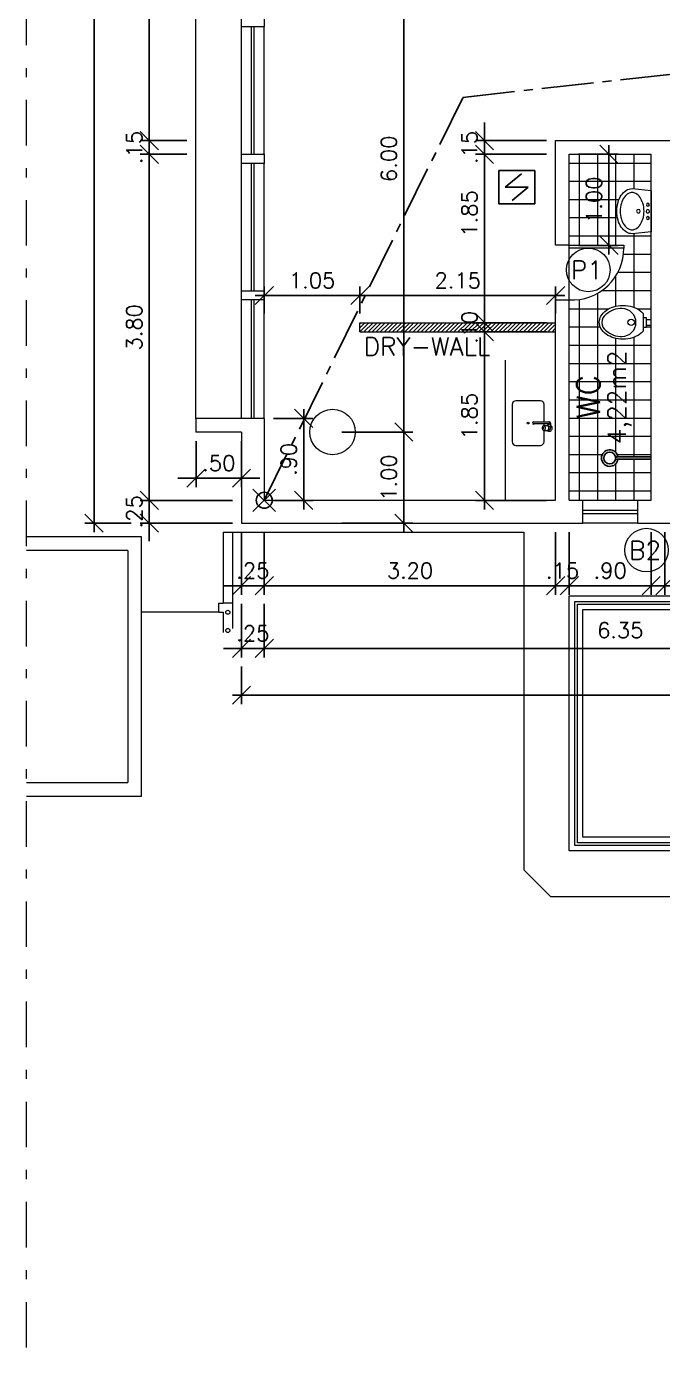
# Model space of a CAD drawing. Header units: millimetres. Extents: x 521 to 1055, y 261 to 520.
# Drawn here: x 563.33 to 570.31, y 365.19 to 379.7 of the extents above; entities that cross this region are included whole.
import ezdxf
from ezdxf.enums import TextEntityAlignment as Align

# ---------------------------------------------------------------- set-up
doc = ezdxf.new("R2010")
doc.units = ezdxf.units.MM
for name, pattern in [('CENTER2', [28.575, 19.05, -3.175, 3.175, -3.175]), ('CONTINU', [0]), ('DASHDOTX2', [2, 1, -0.5, 0, -0.5])]:
    doc.linetypes.add(name, pattern=pattern)
doc.layers.add('0.1', color=8, linetype='Continuous', lineweight=13)
doc.layers.add('ppci', color=8, linetype='Continuous')
doc.styles.add('ROMANS', font='romans')
doc.styles.get("Standard").update_dxf_attribs({"font": 'romans.shx'})
doc.dimstyles.new('Fares Eng - 50', dxfattribs={"dimscale": 2, "dimtxt": 0.085, "dimasz": 0.1, "dimexe": 0.05, "dimexo": 0.05, "dimgap": 0.04, "dimtad": 1, "dimzin": 4, "dimdsep": 46, "dimtxsty": 'ROMANS', "dimblk1": 'OBLIQUE', "dimblk2": 'OBLIQUE', "dimsah": 1, "dimcen": 0.05, "dimdle": 0.05, "dimclrd": 8, "dimclre": 8, "dimclrt": 8, "dimaunit": 1, "dimadec": 0, "dimazin": 0, "dimtfac": 1, "dimtix": 1, "dimtmove": 2, "dimatfit": 0, "dimldrblk": 'OPEN90', "dimfxl": 1, "dimtolj": 1, "dimtzin": 0, "dimarcsym": 0})

# ---------------------------------------------------------------- blocks, each defined once
blk = doc.blocks.new('_OBLIQUE')
at = {"color": 0, "linetype": 'ByBlock'}
blk.add_line((-0.5, -0.5), (0.5, 0.5), dxfattribs=at)
blk = doc.blocks.new('*D891')
at = {"layer": '0.1', "color": 8, "linetype": 'CONTINU', "lineweight": -2, "transparency": 16777216}
for p, q in [((565.938, 374.146), (565.938, 373.459)), ((569.138, 374.146), (569.138, 373.459)), ((565.838, 373.559), (569.238, 373.559))]:
    blk.add_line(p, q, dxfattribs=at)
at = {"layer": 'DEFPOINTS', "color": 0, "linetype": 'CONTINU', "lineweight": -2, "transparency": 16777216}
for p in [(565.938, 374.246), (569.138, 374.246), (569.138, 373.559)]:
    blk.add_point(p, dxfattribs=at)
at = {"layer": '0.1', "color": 8, "linetype": 'CONTINU', "lineweight": -2, "transparency": 16777216, "xscale": 0.2, "yscale": 0.2, "zscale": 0.2, "rotation": 180}
blk.add_blockref('_OBLIQUE', (565.938, 373.559), dxfattribs=at)
at = {"layer": '0.1', "color": 8, "linetype": 'CONTINU', "lineweight": -2, "transparency": 16777216, "xscale": 0.2, "yscale": 0.2, "zscale": 0.2}
blk.add_blockref('_OBLIQUE', (569.138, 373.559), dxfattribs=at)
at = {"layer": '0.1', "color": 8, "linetype": 'CONTINU', "transparency": 16777216, "insert": (567.538, 373.724), "char_height": 0.17, "attachment_point": 5, "style": 'ROMANS'}
blk.add_mtext('\\A1;3.20', dxfattribs=at)
blk = doc.blocks.new('_Open90')
at = {"color": 0, "linetype": 'ByBlock', "lineweight": -2}
for p, q in [((0, 0), (-1, 0)), ((-0.5, 0.5), (0, 0)), ((0, 0), (-0.5, -0.5))]:
    blk.add_line(p, q, dxfattribs=at)
blk = doc.blocks.new('*D892')
at = {"layer": '0.1', "color": 8, "linetype": 'CONTINU', "lineweight": -2, "transparency": 16777216}
for p, q in [((569.138, 374.146), (569.138, 373.459)), ((569.288, 374.146), (569.288, 373.459)), ((569.138, 373.559), (568.938, 373.559)), ((569.288, 373.559), (569.138, 373.559)), ((569.288, 373.559), (569.488, 373.559))]:
    blk.add_line(p, q, dxfattribs=at)
at = {"layer": 'DEFPOINTS', "color": 0, "linetype": 'CONTINU', "lineweight": -2, "transparency": 16777216}
for p in [(569.138, 374.246), (569.288, 374.246), (569.138, 373.559)]:
    blk.add_point(p, dxfattribs=at)
at = {"layer": '0.1', "color": 8, "linetype": 'CONTINU', "lineweight": -2, "transparency": 16777216, "xscale": 0.2, "yscale": 0.2, "zscale": 0.2}
blk.add_blockref('_OBLIQUE', (569.138, 373.559), dxfattribs=at)
at = {"layer": '0.1', "color": 8, "linetype": 'CONTINU', "lineweight": -2, "transparency": 16777216, "xscale": 0.2, "yscale": 0.2, "zscale": 0.2, "rotation": 180}
blk.add_blockref('_OBLIQUE', (569.288, 373.559), dxfattribs=at)
at = {"layer": '0.1', "color": 8, "linetype": 'CONTINU', "transparency": 16777216, "insert": (569.213, 373.724), "char_height": 0.17, "attachment_point": 5, "style": 'ROMANS'}
blk.add_mtext('\\A1;.15', dxfattribs=at)
blk = doc.blocks.new('*D893')
at = {"layer": '0.1', "color": 8, "linetype": 'CONTINU', "lineweight": -2, "transparency": 16777216}
for p, q in [((565.688, 374.146), (565.688, 373.459)), ((565.938, 374.146), (565.938, 373.459)), ((565.688, 373.559), (565.488, 373.559)), ((565.938, 373.559), (565.688, 373.559)), ((565.938, 373.559), (566.138, 373.559))]:
    blk.add_line(p, q, dxfattribs=at)
at = {"layer": 'DEFPOINTS', "color": 0, "linetype": 'CONTINU', "lineweight": -2, "transparency": 16777216}
for p in [(565.688, 374.246), (565.938, 374.246), (565.688, 373.559)]:
    blk.add_point(p, dxfattribs=at)
at = {"layer": '0.1', "color": 8, "linetype": 'CONTINU', "lineweight": -2, "transparency": 16777216, "xscale": 0.2, "yscale": 0.2, "zscale": 0.2}
blk.add_blockref('_OBLIQUE', (565.688, 373.559), dxfattribs=at)
at = {"layer": '0.1', "color": 8, "linetype": 'CONTINU', "lineweight": -2, "transparency": 16777216, "xscale": 0.2, "yscale": 0.2, "zscale": 0.2, "rotation": 180}
blk.add_blockref('_OBLIQUE', (565.938, 373.559), dxfattribs=at)
at = {"layer": '0.1', "color": 8, "linetype": 'CONTINU', "transparency": 16777216, "insert": (565.813, 373.724), "char_height": 0.17, "attachment_point": 5, "style": 'ROMANS'}
blk.add_mtext('\\A1;.25', dxfattribs=at)
blk = doc.blocks.new('*D894')
at = {"layer": '0.1', "color": 8, "linetype": 'CONTINU', "lineweight": -2, "transparency": 16777216}
for p, q in [((569.288, 374.146), (569.288, 373.459)), ((570.188, 374.146), (570.188, 373.459)), ((569.188, 373.559), (570.288, 373.559))]:
    blk.add_line(p, q, dxfattribs=at)
at = {"layer": 'DEFPOINTS', "color": 0, "linetype": 'CONTINU', "lineweight": -2, "transparency": 16777216}
for p in [(569.288, 374.246), (570.188, 374.246), (570.188, 373.559)]:
    blk.add_point(p, dxfattribs=at)
at = {"layer": '0.1', "color": 8, "linetype": 'CONTINU', "lineweight": -2, "transparency": 16777216, "xscale": 0.2, "yscale": 0.2, "zscale": 0.2, "rotation": 180}
blk.add_blockref('_OBLIQUE', (569.288, 373.559), dxfattribs=at)
at = {"layer": '0.1', "color": 8, "linetype": 'CONTINU', "lineweight": -2, "transparency": 16777216, "xscale": 0.2, "yscale": 0.2, "zscale": 0.2}
blk.add_blockref('_OBLIQUE', (570.188, 373.559), dxfattribs=at)
at = {"layer": '0.1', "color": 8, "linetype": 'CONTINU', "transparency": 16777216, "insert": (569.738, 373.724), "char_height": 0.17, "attachment_point": 5, "style": 'ROMANS'}
blk.add_mtext('\\A1;.90', dxfattribs=at)
blk = doc.blocks.new('*D895')
at = {"layer": '0.1', "color": 8, "linetype": 'CONTINU', "lineweight": -2, "transparency": 16777216}
for p, q in [((570.338, 374.146), (570.338, 373.459)), ((571.238, 374.146), (571.238, 373.459)), ((570.238, 373.559), (571.338, 373.559))]:
    blk.add_line(p, q, dxfattribs=at)
at = {"layer": 'DEFPOINTS', "color": 0, "linetype": 'CONTINU', "lineweight": -2, "transparency": 16777216}
for p in [(570.338, 374.246), (571.238, 374.246), (571.238, 373.559)]:
    blk.add_point(p, dxfattribs=at)
at = {"layer": '0.1', "color": 8, "linetype": 'CONTINU', "lineweight": -2, "transparency": 16777216, "xscale": 0.2, "yscale": 0.2, "zscale": 0.2, "rotation": 180}
blk.add_blockref('_OBLIQUE', (570.338, 373.559), dxfattribs=at)
at = {"layer": '0.1', "color": 8, "linetype": 'CONTINU', "lineweight": -2, "transparency": 16777216, "xscale": 0.2, "yscale": 0.2, "zscale": 0.2}
blk.add_blockref('_OBLIQUE', (571.238, 373.559), dxfattribs=at)
at = {"layer": '0.1', "color": 8, "linetype": 'CONTINU', "transparency": 16777216, "insert": (570.788, 373.724), "char_height": 0.17, "attachment_point": 5, "style": 'ROMANS'}
blk.add_mtext('\\A1;.90', dxfattribs=at)
blk = doc.blocks.new('*D904')
at = {"layer": '0.1', "color": 8, "linetype": 'CONTINU', "lineweight": -2, "transparency": 16777216}
for p, q in [((565.938, 373.359), (565.938, 372.77)), ((572.288, 373.359), (572.288, 372.77)), ((565.838, 372.87), (572.388, 372.87))]:
    blk.add_line(p, q, dxfattribs=at)
at = {"layer": 'DEFPOINTS', "color": 0, "linetype": 'CONTINU', "lineweight": -2, "transparency": 16777216}
for p in [(565.938, 373.459), (572.288, 373.459), (572.288, 372.87)]:
    blk.add_point(p, dxfattribs=at)
at = {"layer": '0.1', "color": 8, "linetype": 'CONTINU', "lineweight": -2, "transparency": 16777216, "xscale": 0.2, "yscale": 0.2, "zscale": 0.2, "rotation": 180}
blk.add_blockref('_OBLIQUE', (565.938, 372.87), dxfattribs=at)
at = {"layer": '0.1', "color": 8, "linetype": 'CONTINU', "lineweight": -2, "transparency": 16777216, "xscale": 0.2, "yscale": 0.2, "zscale": 0.2}
blk.add_blockref('_OBLIQUE', (572.288, 372.87), dxfattribs=at)
at = {"layer": '0.1', "color": 8, "linetype": 'CONTINU', "transparency": 16777216, "insert": (569.848, 373.07), "char_height": 0.17, "attachment_point": 5, "style": 'ROMANS'}
blk.add_mtext('\\A1;6.35', dxfattribs=at)
blk = doc.blocks.new('*D905')
at = {"layer": '0.1', "color": 8, "linetype": 'CONTINU', "lineweight": -2, "transparency": 16777216}
for p, q in [((565.688, 373.359), (565.688, 372.77)), ((565.938, 373.359), (565.938, 372.77)), ((565.688, 372.87), (565.488, 372.87)), ((565.688, 372.87), (565.938, 372.87)), ((565.938, 372.87), (566.138, 372.87))]:
    blk.add_line(p, q, dxfattribs=at)
at = {"layer": 'DEFPOINTS', "color": 0, "linetype": 'CONTINU', "lineweight": -2, "transparency": 16777216}
for p in [(565.688, 373.459), (565.938, 373.459), (565.938, 372.87)]:
    blk.add_point(p, dxfattribs=at)
at = {"layer": '0.1', "color": 8, "linetype": 'CONTINU', "lineweight": -2, "transparency": 16777216, "xscale": 0.2, "yscale": 0.2, "zscale": 0.2}
blk.add_blockref('_OBLIQUE', (565.688, 372.87), dxfattribs=at)
at = {"layer": '0.1', "color": 8, "linetype": 'CONTINU', "lineweight": -2, "transparency": 16777216, "xscale": 0.2, "yscale": 0.2, "zscale": 0.2, "rotation": 180}
blk.add_blockref('_OBLIQUE', (565.938, 372.87), dxfattribs=at)
at = {"layer": '0.1', "color": 8, "linetype": 'CONTINU', "transparency": 16777216, "insert": (565.813, 373.035), "char_height": 0.17, "attachment_point": 5, "style": 'ROMANS'}
blk.add_mtext('\\A1;.25', dxfattribs=at)
blk = doc.blocks.new('*D976')
at = {"layer": '0.1', "color": 8, "linetype": 'CONTINU', "lineweight": -2, "transparency": 16777216}
for p, q in [((565.688, 372.67), (565.688, 372.257)), ((581.688, 372.671), (581.688, 372.257)), ((581.788, 372.357), (565.588, 372.357))]:
    blk.add_line(p, q, dxfattribs=at)
at = {"layer": 'DEFPOINTS', "color": 0, "linetype": 'CONTINU', "lineweight": -2, "transparency": 16777216}
for p in [(565.688, 372.77), (581.688, 372.771), (565.688, 372.357)]:
    blk.add_point(p, dxfattribs=at)
at = {"layer": '0.1', "color": 8, "linetype": 'CONTINU', "lineweight": -2, "transparency": 16777216, "xscale": 0.2, "yscale": 0.2, "zscale": 0.2, "rotation": 180}
blk.add_blockref('_OBLIQUE', (565.688, 372.357), dxfattribs=at)
at = {"layer": '0.1', "color": 8, "linetype": 'CONTINU', "lineweight": -2, "transparency": 16777216, "xscale": 0.2, "yscale": 0.2, "zscale": 0.2}
blk.add_blockref('_OBLIQUE', (581.688, 372.357), dxfattribs=at)
at = {"layer": '0.1', "color": 8, "linetype": 'CONTINU', "transparency": 16777216, "insert": (573.688, 372.522), "char_height": 0.17, "attachment_point": 5, "style": 'ROMANS'}
blk.add_mtext('\\A1;16.00', dxfattribs=at)
blk = doc.blocks.new('*D977')
at = {"layer": '0.1', "color": 8, "linetype": 'CONTINU', "lineweight": -2, "transparency": 16777216}
for p, q in [((565.188, 375.146), (565.188, 374.639)), ((565.688, 375.146), (565.688, 374.639)), ((565.188, 374.739), (564.988, 374.739)), ((565.188, 374.739), (565.688, 374.739)), ((565.688, 374.739), (565.888, 374.739))]:
    blk.add_line(p, q, dxfattribs=at)
at = {"layer": 'DEFPOINTS', "color": 0, "linetype": 'CONTINU', "lineweight": -2, "transparency": 16777216}
for p in [(565.188, 375.246), (565.688, 375.246), (565.688, 374.739)]:
    blk.add_point(p, dxfattribs=at)
at = {"layer": '0.1', "color": 8, "linetype": 'CONTINU', "lineweight": -2, "transparency": 16777216, "xscale": 0.2, "yscale": 0.2, "zscale": 0.2}
blk.add_blockref('_OBLIQUE', (565.188, 374.739), dxfattribs=at)
at = {"layer": '0.1', "color": 8, "linetype": 'CONTINU', "lineweight": -2, "transparency": 16777216, "xscale": 0.2, "yscale": 0.2, "zscale": 0.2, "rotation": 180}
blk.add_blockref('_OBLIQUE', (565.688, 374.739), dxfattribs=at)
at = {"layer": '0.1', "color": 8, "linetype": 'CONTINU', "transparency": 16777216, "insert": (565.438, 374.904), "char_height": 0.17, "attachment_point": 5, "style": 'ROMANS'}
blk.add_mtext('\\A1;.50', dxfattribs=at)
blk = doc.blocks.new('*D919')
at = {"layer": '0.1', "color": 8, "linetype": 'CONTINU', "lineweight": -2, "transparency": 16777216}
for p, q in [((564.675, 374.496), (564.675, 374.696)), ((565.588, 374.496), (564.575, 374.496)), ((564.675, 374.496), (564.675, 374.246)), ((565.588, 374.246), (564.575, 374.246)), ((564.675, 374.246), (564.675, 374.046))]:
    blk.add_line(p, q, dxfattribs=at)
at = {"layer": 'DEFPOINTS', "color": 0, "linetype": 'CONTINU', "lineweight": -2, "transparency": 16777216}
for p in [(565.688, 374.496), (564.675, 374.246), (565.688, 374.246)]:
    blk.add_point(p, dxfattribs=at)
at = {"layer": '0.1', "color": 8, "linetype": 'CONTINU', "lineweight": -2, "transparency": 16777216, "xscale": 0.2, "yscale": 0.2, "zscale": 0.2}
for p, rotation in [((564.675, 374.496), 270), ((564.675, 374.246), 90)]:
    blk.add_blockref('_OBLIQUE', p, dxfattribs=dict(at, rotation=rotation))
at = {"layer": '0.1', "color": 8, "linetype": 'CONTINU', "transparency": 16777216, "insert": (564.51, 374.371), "char_height": 0.17, "attachment_point": 5, "rotation": 90, "style": 'ROMANS'}
blk.add_mtext('\\A1;.25', dxfattribs=at)
blk = doc.blocks.new('*D920')
at = {"layer": '0.1', "color": 8, "linetype": 'CONTINU', "lineweight": -2, "transparency": 16777216}
for p, q in [((564.675, 374.396), (564.675, 378.396)), ((565.088, 378.296), (564.575, 378.296)), ((565.588, 374.496), (564.575, 374.496))]:
    blk.add_line(p, q, dxfattribs=at)
at = {"layer": 'DEFPOINTS', "color": 0, "linetype": 'CONTINU', "lineweight": -2, "transparency": 16777216}
for p in [(564.675, 378.296), (565.188, 378.296), (565.688, 374.496)]:
    blk.add_point(p, dxfattribs=at)
at = {"layer": '0.1', "color": 8, "linetype": 'CONTINU', "lineweight": -2, "transparency": 16777216, "xscale": 0.2, "yscale": 0.2, "zscale": 0.2}
for p, rotation in [((564.675, 378.296), 90), ((564.675, 374.496), 270)]:
    blk.add_blockref('_OBLIQUE', p, dxfattribs=dict(at, rotation=rotation))
at = {"layer": '0.1', "color": 8, "linetype": 'CONTINU', "transparency": 16777216, "insert": (564.51, 376.396), "char_height": 0.17, "attachment_point": 5, "rotation": 90, "style": 'ROMANS'}
blk.add_mtext('\\A1;3.80', dxfattribs=at)
blk = doc.blocks.new('*D921')
at = {"layer": '0.1', "color": 8, "linetype": 'CONTINU', "lineweight": -2, "transparency": 16777216}
for p, q in [((564.675, 378.446), (564.675, 378.646)), ((565.088, 378.446), (564.575, 378.446)), ((564.675, 378.296), (564.675, 378.446)), ((565.088, 378.296), (564.575, 378.296)), ((564.675, 378.296), (564.675, 378.096))]:
    blk.add_line(p, q, dxfattribs=at)
at = {"layer": 'DEFPOINTS', "color": 0, "linetype": 'CONTINU', "lineweight": -2, "transparency": 16777216}
for p in [(564.675, 378.446), (565.188, 378.446), (565.188, 378.296)]:
    blk.add_point(p, dxfattribs=at)
at = {"layer": '0.1', "color": 8, "linetype": 'CONTINU', "lineweight": -2, "transparency": 16777216, "xscale": 0.2, "yscale": 0.2, "zscale": 0.2}
for p, rotation in [((564.675, 378.446), 270), ((564.675, 378.296), 90)]:
    blk.add_blockref('_OBLIQUE', p, dxfattribs=dict(at, rotation=rotation))
at = {"layer": '0.1', "color": 8, "linetype": 'CONTINU', "transparency": 16777216, "insert": (564.51, 378.371), "char_height": 0.17, "attachment_point": 5, "rotation": 90, "style": 'ROMANS'}
blk.add_mtext('\\A1;.15', dxfattribs=at)
blk = doc.blocks.new('*D925')
at = {"layer": '0.1', "color": 8, "linetype": 'CONTINU', "lineweight": -2, "transparency": 16777216}
for p, q in [((564.068, 374.146), (564.068, 424.346)), ((564.475, 424.246), (563.968, 424.246)), ((564.475, 374.246), (563.968, 374.246))]:
    blk.add_line(p, q, dxfattribs=at)
at = {"layer": 'DEFPOINTS', "color": 0, "linetype": 'CONTINU', "lineweight": -2, "transparency": 16777216}
for p in [(564.068, 424.246), (564.575, 424.246), (564.575, 374.246)]:
    blk.add_point(p, dxfattribs=at)
at = {"layer": '0.1', "color": 8, "linetype": 'CONTINU', "lineweight": -2, "transparency": 16777216, "xscale": 0.2, "yscale": 0.2, "zscale": 0.2}
for p, rotation in [((564.068, 424.246), 90), ((564.068, 374.246), 270)]:
    blk.add_blockref('_OBLIQUE', p, dxfattribs=dict(at, rotation=rotation))
at = {"layer": '0.1', "color": 8, "linetype": 'CONTINU', "transparency": 16777216, "insert": (563.903, 399.246), "char_height": 0.17, "attachment_point": 5, "rotation": 90, "style": 'ROMANS'}
blk.add_mtext('\\A1;50.00', dxfattribs=at)
blk = doc.blocks.new('*D982')
at = {"layer": '0.1', "color": 8, "linetype": 'CONTINU', "lineweight": -2, "transparency": 16777216}
for p, q in [((567.471, 381.346), (567.471, 375.146)), ((566.788, 381.246), (567.571, 381.246)), ((566.788, 375.246), (567.571, 375.246))]:
    blk.add_line(p, q, dxfattribs=at)
at = {"layer": 'DEFPOINTS', "color": 0, "linetype": 'CONTINU', "lineweight": -2, "transparency": 16777216}
for p in [(566.688, 381.246), (566.688, 375.246), (567.471, 375.246)]:
    blk.add_point(p, dxfattribs=at)
at = {"layer": '0.1', "color": 8, "linetype": 'CONTINU', "lineweight": -2, "transparency": 16777216, "xscale": 0.2, "yscale": 0.2, "zscale": 0.2}
for p, rotation in [((567.471, 381.246), 90), ((567.471, 375.246), 270)]:
    blk.add_blockref('_OBLIQUE', p, dxfattribs=dict(at, rotation=rotation))
at = {"layer": '0.1', "color": 8, "linetype": 'CONTINU', "transparency": 16777216, "insert": (567.306, 378.246), "char_height": 0.17, "attachment_point": 5, "rotation": 90, "style": 'ROMANS'}
blk.add_mtext('\\A1;6.00', dxfattribs=at)
blk = doc.blocks.new('*D983')
at = {"layer": '0.1', "color": 8, "linetype": 'CONTINU', "lineweight": -2, "transparency": 16777216}
for p, q in [((567.471, 375.346), (567.471, 374.146)), ((566.788, 375.246), (567.571, 375.246)), ((566.788, 374.246), (567.571, 374.246))]:
    blk.add_line(p, q, dxfattribs=at)
at = {"layer": 'DEFPOINTS', "color": 0, "linetype": 'CONTINU', "lineweight": -2, "transparency": 16777216}
for p in [(566.688, 375.246), (566.688, 374.246), (567.471, 374.246)]:
    blk.add_point(p, dxfattribs=at)
at = {"layer": '0.1', "color": 8, "linetype": 'CONTINU', "lineweight": -2, "transparency": 16777216, "xscale": 0.2, "yscale": 0.2, "zscale": 0.2}
for p, rotation in [((567.471, 375.246), 90), ((567.471, 374.246), 270)]:
    blk.add_blockref('_OBLIQUE', p, dxfattribs=dict(at, rotation=rotation))
at = {"layer": '0.1', "color": 8, "linetype": 'CONTINU', "transparency": 16777216, "insert": (567.306, 374.746), "char_height": 0.17, "attachment_point": 5, "rotation": 90, "style": 'ROMANS'}
blk.add_mtext('\\A1;1.00', dxfattribs=at)
blk = doc.blocks.new('*D985')
at = {"layer": '0.1', "color": 8, "lineweight": -2, "transparency": 16777216}
for p, q in [((569.038, 376.346), (568.257, 376.346)), ((568.357, 376.446), (568.357, 374.396)), ((569.038, 374.496), (568.257, 374.496))]:
    blk.add_line(p, q, dxfattribs=at)
at = {"layer": 'DEFPOINTS', "color": 0, "lineweight": -2, "transparency": 16777216}
for p in [(569.138, 376.346), (568.357, 374.496), (569.138, 374.496)]:
    blk.add_point(p, dxfattribs=at)
at = {"layer": '0.1', "color": 8, "lineweight": -2, "transparency": 16777216, "xscale": 0.2, "yscale": 0.2, "zscale": 0.2}
for p, rotation in [((568.357, 376.346), 90), ((568.357, 374.496), 270)]:
    blk.add_blockref('_OBLIQUE', p, dxfattribs=dict(at, rotation=rotation))
at = {"layer": '0.1', "color": 8, "transparency": 16777216, "insert": (568.192, 375.421), "char_height": 0.17, "attachment_point": 5, "rotation": 90, "style": 'ROMANS'}
blk.add_mtext('\\A1;1.85', dxfattribs=at)
blk = doc.blocks.new('*D928')
at = {"layer": '0.1', "color": 8, "linetype": 'CONTINU', "lineweight": -2, "transparency": 16777216}
for p, q in [((568.357, 376.446), (568.357, 376.646)), ((569.038, 376.446), (568.257, 376.446)), ((569.038, 376.346), (568.257, 376.346)), ((568.357, 376.346), (568.357, 376.446)), ((568.357, 376.346), (568.357, 376.146))]:
    blk.add_line(p, q, dxfattribs=at)
at = {"layer": 'DEFPOINTS', "color": 0, "linetype": 'CONTINU', "lineweight": -2, "transparency": 16777216}
for p in [(568.357, 376.446), (569.138, 376.446), (569.138, 376.346)]:
    blk.add_point(p, dxfattribs=at)
at = {"layer": '0.1', "color": 8, "linetype": 'CONTINU', "lineweight": -2, "transparency": 16777216, "xscale": 0.2, "yscale": 0.2, "zscale": 0.2}
for p, rotation in [((568.357, 376.446), 270), ((568.357, 376.346), 90)]:
    blk.add_blockref('_OBLIQUE', p, dxfattribs=dict(at, rotation=rotation))
at = {"layer": '0.1', "color": 8, "linetype": 'CONTINU', "transparency": 16777216, "insert": (568.192, 376.396), "char_height": 0.17, "attachment_point": 5, "rotation": 90, "style": 'ROMANS'}
blk.add_mtext('\\A1;.10', dxfattribs=at)
blk = doc.blocks.new('*D929')
at = {"layer": '0.1', "color": 8, "linetype": 'CONTINU', "lineweight": -2, "transparency": 16777216}
for p, q in [((568.357, 376.346), (568.357, 378.396)), ((569.038, 378.296), (568.257, 378.296)), ((569.038, 376.446), (568.257, 376.446))]:
    blk.add_line(p, q, dxfattribs=at)
at = {"layer": 'DEFPOINTS', "color": 0, "linetype": 'CONTINU', "lineweight": -2, "transparency": 16777216}
for p in [(568.357, 378.296), (569.138, 378.296), (569.138, 376.446)]:
    blk.add_point(p, dxfattribs=at)
at = {"layer": '0.1', "color": 8, "linetype": 'CONTINU', "lineweight": -2, "transparency": 16777216, "xscale": 0.2, "yscale": 0.2, "zscale": 0.2}
for p, rotation in [((568.357, 378.296), 90), ((568.357, 376.446), 270)]:
    blk.add_blockref('_OBLIQUE', p, dxfattribs=dict(at, rotation=rotation))
at = {"layer": '0.1', "color": 8, "linetype": 'CONTINU', "transparency": 16777216, "insert": (568.192, 377.646), "char_height": 0.17, "attachment_point": 5, "rotation": 90, "style": 'ROMANS'}
blk.add_mtext('\\A1;1.85', dxfattribs=at)
blk = doc.blocks.new('*D930')
at = {"layer": '0.1', "color": 8, "linetype": 'CONTINU', "lineweight": -2, "transparency": 16777216}
for p, q in [((568.357, 378.446), (568.357, 378.646)), ((569.038, 378.446), (568.257, 378.446)), ((568.357, 378.296), (568.357, 378.446)), ((569.038, 378.296), (568.257, 378.296)), ((568.357, 378.296), (568.357, 378.096))]:
    blk.add_line(p, q, dxfattribs=at)
at = {"layer": 'DEFPOINTS', "color": 0, "linetype": 'CONTINU', "lineweight": -2, "transparency": 16777216}
for p in [(568.357, 378.446), (569.138, 378.446), (569.138, 378.296)]:
    blk.add_point(p, dxfattribs=at)
at = {"layer": '0.1', "color": 8, "linetype": 'CONTINU', "lineweight": -2, "transparency": 16777216, "xscale": 0.2, "yscale": 0.2, "zscale": 0.2}
for p, rotation in [((568.357, 378.446), 270), ((568.357, 378.296), 90)]:
    blk.add_blockref('_OBLIQUE', p, dxfattribs=dict(at, rotation=rotation))
at = {"layer": '0.1', "color": 8, "linetype": 'CONTINU', "transparency": 16777216, "insert": (568.192, 378.371), "char_height": 0.17, "attachment_point": 5, "rotation": 90, "style": 'ROMANS'}
blk.add_mtext('\\A1;.15', dxfattribs=at)
blk = doc.blocks.new('*D991')
at = {"layer": '0.1', "color": 8, "linetype": 'CONTINU', "lineweight": -2, "transparency": 16777216}
for p, q in [((566.371, 375.496), (566.371, 374.396)), ((566.038, 375.396), (566.471, 375.396)), ((566.038, 374.496), (566.471, 374.496))]:
    blk.add_line(p, q, dxfattribs=at)
at = {"layer": 'DEFPOINTS', "color": 0, "linetype": 'CONTINU', "lineweight": -2, "transparency": 16777216}
for p in [(565.938, 375.396), (565.938, 374.496), (566.371, 374.496)]:
    blk.add_point(p, dxfattribs=at)
at = {"layer": '0.1', "color": 8, "linetype": 'CONTINU', "lineweight": -2, "transparency": 16777216, "xscale": 0.2, "yscale": 0.2, "zscale": 0.2}
for p, rotation in [((566.371, 375.396), 90), ((566.371, 374.496), 270)]:
    blk.add_blockref('_OBLIQUE', p, dxfattribs=dict(at, rotation=rotation))
at = {"layer": '0.1', "color": 8, "linetype": 'CONTINU', "transparency": 16777216, "insert": (566.206, 374.946), "char_height": 0.17, "attachment_point": 5, "rotation": 90, "style": 'ROMANS'}
blk.add_mtext('\\A1;.90', dxfattribs=at)
blk = doc.blocks.new('Cuba-emp')
blk.add_lwpolyline([(0.21, 0.248), (0, 0.227), (0, -0.227), (0.21, -0.248, 0.137816), (0.271, -0.231, 0.107041), (0.329, -0.176, 0.080751), (0.364, -0.099, 0.068643), (0.378, -0.001, 0.068643), (0.364, 0.098, 0.080751), (0.329, 0.174, 0.107041), (0.271, 0.23, 0.115752), (0.21, 0.248)], format="xyb")
blk.add_lwpolyline([(0.21, 0.205, -0.131827), (0.25, 0.194, -0.106633), (0.297, 0.151, -0.083482), (0.328, 0.087, -0.072232), (0.341, 0, -0.072232), (0.328, -0.087, -0.083482), (0.297, -0.151, -0.106633), (0.25, -0.194, -0.131827), (0.21, -0.205, -0.131827), (0.17, -0.194, -0.106633), (0.123, -0.151, -0.083482), (0.092, -0.087, -0.072232), (0.079, 0, -0.072232), (0.092, 0.087, -0.083482), (0.123, 0.151, -0.106633), (0.17, 0.194, -0.131827)], format="xyb", close=True)
for centre, radius in [((0.037, -0.002), 0.0193), ((0.037, -0.002), 0.0193), ((0.036, 0.071), 0.0155), ((0.14, -0.001), 0.0198), ((0.036, -0.076), 0.0155)]:
    blk.add_circle(centre, radius)
blk = doc.blocks.new('P60')
at = {"color": 252}
blk.add_lwpolyline([(-0.6, 0.06), (0, 0.06), (0, 0.03), (-0.6, 0.03)], close=True, dxfattribs=at)
at = {"color": 8}
blk.add_arc((-0.029, 0.06), 0.571, 87.1025, 180, dxfattribs=at)
blk = doc.blocks.new('ÁREA')
for p in [(0.00005, 0.00376), (0, 0)]:
    blk.add_attdef('COMPARTIMENTO', text='', height=0.0025).set_placement(p, align=Align.CENTER)
at = {"color": 1}
for p in [(-0.00005, -0.00376), (-0.0001, -0.00752)]:
    blk.add_attdef('ÁREA', text='', height=0.002, dxfattribs=at).set_placement(p, align=Align.CENTER)
blk = doc.blocks.new('*D1012')
at = {"layer": '0.1', "color": 8, "linetype": 'CONTINU', "lineweight": -2, "transparency": 16777216}
for p, q in [((569.724, 378.396), (569.724, 377.196)), ((569.388, 378.296), (569.824, 378.296)), ((569.388, 377.296), (569.824, 377.296))]:
    blk.add_line(p, q, dxfattribs=at)
at = {"layer": 'DEFPOINTS', "color": 0, "linetype": 'CONTINU', "lineweight": -2, "transparency": 16777216}
for p in [(569.288, 378.296), (569.288, 377.296), (569.724, 377.296)]:
    blk.add_point(p, dxfattribs=at)
at = {"layer": '0.1', "color": 8, "linetype": 'CONTINU', "lineweight": -2, "transparency": 16777216, "xscale": 0.2, "yscale": 0.2, "zscale": 0.2}
for p, rotation in [((569.724, 378.296), 90), ((569.724, 377.296), 270)]:
    blk.add_blockref('_OBLIQUE', p, dxfattribs=dict(at, rotation=rotation))
at = {"layer": '0.1', "color": 8, "linetype": 'CONTINU', "transparency": 16777216, "insert": (569.559, 377.796), "char_height": 0.17, "attachment_point": 5, "rotation": 90, "style": 'ROMANS'}
blk.add_mtext('\\A1;1.00', dxfattribs=at)
blk = doc.blocks.new('*D960')
at = {"layer": '0.1', "color": 8, "linetype": 'CONTINU', "lineweight": -2, "transparency": 16777216}
for p, q in [((565.088, 384.196), (564.575, 384.196)), ((564.675, 378.346), (564.675, 384.296)), ((565.088, 378.446), (564.575, 378.446))]:
    blk.add_line(p, q, dxfattribs=at)
at = {"layer": 'DEFPOINTS', "color": 0, "linetype": 'CONTINU', "lineweight": -2, "transparency": 16777216}
for p in [(564.675, 384.196), (565.188, 384.196), (565.188, 378.446)]:
    blk.add_point(p, dxfattribs=at)
at = {"layer": '0.1', "color": 8, "linetype": 'CONTINU', "lineweight": -2, "transparency": 16777216, "xscale": 0.2, "yscale": 0.2, "zscale": 0.2}
for p, rotation in [((564.675, 384.196), 90), ((564.675, 378.446), 270)]:
    blk.add_blockref('_OBLIQUE', p, dxfattribs=dict(at, rotation=rotation))
at = {"layer": '0.1', "color": 8, "linetype": 'CONTINU', "transparency": 16777216, "insert": (564.51, 381.321), "char_height": 0.17, "attachment_point": 5, "rotation": 90, "style": 'ROMANS'}
blk.add_mtext('\\A1;5.75', dxfattribs=at)
blk = doc.blocks.new('Vaso')
for points in [[(0.03, -0.05), (0.03, 0), (-0.03, 0), (-0.03, -0.05)], [(0.05, -0.09), (0.05, -0.05), (-0.05, -0.05), (-0.05, -0.09)]]:
    blk.add_lwpolyline(points)
for points in [[(0.183, -0.31, -0.071776), (0.168, -0.413, -0.083144), (0.129, -0.494, -0.106699), (0.065, -0.552, -0.132564), (-0.002, -0.57, -0.132564), (-0.069, -0.552, -0.106699), (-0.133, -0.494, -0.083144), (-0.172, -0.413, -0.071776), (-0.187, -0.31, -0.071776), (-0.172, -0.207, -0.083144), (-0.133, -0.126, -0.060171), (-0.1, -0.09), (0.096, -0.09, -0.060171), (0.129, -0.126, -0.083144), (0.168, -0.207, -0.071776)], [(-0.088, -0.497, 0.2474), (0, -0.541, 0.2474), (0.088, -0.497, 0.197858), (0.152, -0.318, 0.418329), (0, -0.168, 0.418329), (-0.152, -0.318, 0.197858)]]:
    blk.add_lwpolyline(points, format="xyb", close=True)
blk.add_circle((-0.002, -0.22), 0.0352)
blk = doc.blocks.new('Chuveiro')
at = {"lineweight": -2}
for p, q in [((-0.28, 0), (-0.301, 0)), ((0, 0), (-0.28, 0)), ((-0.28, -0.02), (-0.301, -0.02)), ((0, -0.02), (-0.28, -0.02))]:
    blk.add_line(p, q, dxfattribs=at)
at = {"color": 8, "lineweight": -2}
blk.add_circle((-0.35, -0.01), 0.05, dxfattribs=at)
at = {"lineweight": -2}
blk.add_arc((-0.35, -0.01), 0.07, 8.2132, 351.7868, dxfattribs=at)
blk = doc.blocks.new('*D3278')
at = {"layer": '0.1', "color": 8, "linetype": 'CONTINU', "lineweight": -2, "transparency": 16777216}
for p, q in [((566.988, 376.546), (566.988, 376.846)), ((569.138, 376.546), (569.138, 376.846)), ((566.888, 376.746), (569.238, 376.746))]:
    blk.add_line(p, q, dxfattribs=at)
at = {"layer": 'DEFPOINTS', "color": 0, "linetype": 'CONTINU', "lineweight": -2, "transparency": 16777216}
for p in [(569.138, 376.746), (566.988, 376.446), (569.138, 376.446)]:
    blk.add_point(p, dxfattribs=at)
at = {"layer": '0.1', "color": 8, "linetype": 'CONTINU', "lineweight": -2, "transparency": 16777216, "xscale": 0.2, "yscale": 0.2, "zscale": 0.2, "rotation": 180}
blk.add_blockref('_OBLIQUE', (566.988, 376.746), dxfattribs=at)
at = {"layer": '0.1', "color": 8, "linetype": 'CONTINU', "lineweight": -2, "transparency": 16777216, "xscale": 0.2, "yscale": 0.2, "zscale": 0.2}
blk.add_blockref('_OBLIQUE', (569.138, 376.746), dxfattribs=at)
at = {"layer": '0.1', "color": 8, "linetype": 'CONTINU', "lineweight": -2, "transparency": 16777216, "insert": (568.063, 376.911), "char_height": 0.17, "attachment_point": 5, "style": 'ROMANS'}
blk.add_mtext('\\A1;2.15', dxfattribs=at)
blk = doc.blocks.new('*D3279')
at = {"layer": '0.1', "color": 8, "linetype": 'CONTINU', "lineweight": -2, "transparency": 16777216}
for p, q in [((565.938, 376.546), (565.938, 376.846)), ((566.988, 376.546), (566.988, 376.846)), ((567.088, 376.746), (565.838, 376.746))]:
    blk.add_line(p, q, dxfattribs=at)
at = {"layer": 'DEFPOINTS', "color": 0, "linetype": 'CONTINU', "lineweight": -2, "transparency": 16777216}
for p in [(565.938, 376.746), (565.938, 376.446), (566.988, 376.446)]:
    blk.add_point(p, dxfattribs=at)
at = {"layer": '0.1', "color": 8, "linetype": 'CONTINU', "lineweight": -2, "transparency": 16777216, "xscale": 0.2, "yscale": 0.2, "zscale": 0.2, "rotation": 180}
blk.add_blockref('_OBLIQUE', (565.938, 376.746), dxfattribs=at)
at = {"layer": '0.1', "color": 8, "linetype": 'CONTINU', "lineweight": -2, "transparency": 16777216, "xscale": 0.2, "yscale": 0.2, "zscale": 0.2}
blk.add_blockref('_OBLIQUE', (566.988, 376.746), dxfattribs=at)
at = {"layer": '0.1', "color": 8, "linetype": 'CONTINU', "lineweight": -2, "transparency": 16777216, "insert": (566.463, 376.911), "char_height": 0.17, "attachment_point": 5, "style": 'ROMANS'}
blk.add_mtext('\\A1;1.05', dxfattribs=at)
blk = doc.blocks.new('PIA')
for p, q in [((0, 0.245), (0.044, 0.245)), ((0.01, 0.23), (0.01, 0.06)), ((0.01, 0.215), (0.031, 0.215)), ((0.03, 0.175), (0.01, 0.175))]:
    blk.add_line(p, q)
for points in [[(-0.01, 0.175), (-0.205, 0.175, 0.414214), (-0.245, 0.135), (-0.245, -0.135, 0.414214), (-0.205, -0.175), (0.205, -0.175, 0.414214), (0.245, -0.135), (0.245, 0.135, 0.414214), (0.205, 0.175), (0.08, 0.175)], [(0.08, 0.173), (0.08, 0.21, 0.133256), (0.078, 0.217, 0.106756), (0.073, 0.223, 0.082828), (0.065, 0.227, 0.071352), (0.055, 0.228, 0.071352), (0.045, 0.227, 0.082828), (0.037, 0.223, 0.106756), (0.032, 0.217, 0.133256), (0.03, 0.21), (0.03, 0.173)]]:
    blk.add_lwpolyline(points, format="xyb")
blk.add_lwpolyline([(-0.01, 0.23), (-0.01, 0.06)])
blk.add_lwpolyline([(0.03, 0.173, 0.133256), (0.032, 0.166, 0.106756), (0.037, 0.16, 0.082828), (0.045, 0.157, 0.071352), (0.055, 0.155, 0.071352), (0.065, 0.157, 0.082828), (0.073, 0.16, 0.106756), (0.078, 0.166, 0.133256), (0.08, 0.173, 0.133256), (0.078, 0.179, 0.106756), (0.073, 0.185, 0.082828), (0.065, 0.189, 0.071352), (0.055, 0.19, 0.071352), (0.045, 0.189, 0.082828), (0.037, 0.185, 0.106756), (0.032, 0.179, 0.133256)], format="xyb", close=True)
at = {"color": 8}
for points in [[(0.046, 0.245, 0.263265), (0.037, 0.23), (0.037, 0.223)], [(0.073, 0.223), (0.073, 0.23, 0.546464), (0.048, 0.246, 0.546464)]]:
    blk.add_lwpolyline(points, format="xyb", dxfattribs=at)
blk.add_lwpolyline([(0.062, 0.165, 0.133256), (0.062, 0.167, 0.106756), (0.06, 0.169, 0.082828), (0.058, 0.17, 0.071352), (0.055, 0.171, 0.071352), (0.052, 0.17, 0.082828), (0.05, 0.169, 0.106756), (0.048, 0.167, 0.133256), (0.047, 0.165, 0.133256), (0.048, 0.163, 0.106756), (0.05, 0.162, 0.082828), (0.052, 0.16, 0.071352), (0.055, 0.16, 0.071352), (0.058, 0.16, 0.082828), (0.06, 0.162, 0.106756), (0.062, 0.163, 0.133256)], format="xyb", close=True, dxfattribs=at)
blk.add_circle((0, 0), 0.01)
for centre, radius, start, end in [((0, 0.23), 0.015, 311.8103, 228.1897), ((0, 0.23), 0.01, 0.0002, 180.0002), ((0.044, 0.255), 0.01, 270, 294.62), ((0, 0.06), 0.01, 180.0001, 0.0001)]:
    blk.add_arc(centre, radius, start, end)
for centre, radius, start, end in [((0.055, 0.23), 0.035, 315.5847, 154.6231), ((0.055, 0.23), 0.035, 205.3769, 224.4153), ((0, 0.06), 0.0125, 143.1301, 36.8699)]:
    blk.add_arc(centre, radius, start, end, dxfattribs=at)

msp = doc.modelspace()

# ---------------------------------------------------------------- hatches: boundary and pattern name
at = {"layer": '0.1', "linetype": 'CONTINU'}
h = msp.add_hatch(dxfattribs=at)
h.set_pattern_fill('_USER', color=8, scale=0.2, style=0, double=1, pattern_type=0)
h.set_pattern_definition([(0, (0, 0), (0, 0.2), []), (90, (0, 0), (-0.2, 1e-17), [])])
h.paths.add_polyline_path([(570.18774, 377.44423), (569.97774, 377.42343, -0.13781563), (569.91715, 377.44046, -0.10704118), (569.85892, 377.49592, -0.08075055), (569.82327, 377.57259, -0.06864281), (569.8097, 377.67093, -0.06864281), (569.82327, 377.76928, -0.08075055), (569.85892, 377.84594, -0.10704118), (569.91715, 377.90141, -0.11575222), (569.97774, 377.91984), (570.18774, 377.89904), (570.18774, 378.29649), (569.28774, 378.29649), (569.28774, 377.29649), (569.88774, 377.29649), (569.88774, 377.26689, -0.42910401), (569.28774, 376.69649), (569.28774, 376.66649), (569.28774, 374.49649), (569.43774, 374.49649), (570.03774, 374.49649), (570.18774, 374.49649), (570.18774, 374.94725), (569.82281, 374.94725, -13.92820323), (569.82281, 374.97325), (570.18774, 374.97325), (570.18774, 376.41893), (570.13774, 376.41893), (570.13774, 376.39893), (570.09774, 376.39893), (570.09774, 376.35314, -0.06017203), (570.06159, 376.32022, -0.0831447), (569.98069, 376.28089, -0.0717749), (569.87774, 376.26603, -0.0717749), (569.77479, 376.28089, -0.08314554), (569.69389, 376.32022, -0.10669916), (569.63589, 376.38377, -0.13256362), (569.61774, 376.45103, -0.13256362), (569.63589, 376.5183, -0.10669916), (569.69389, 376.58185, -0.08314554), (569.77479, 376.62118, -0.0717749), (569.87774, 376.63603, -0.0717749), (569.98069, 376.62118, -0.0831447), (570.06159, 376.58185, -0.06017203), (570.09774, 376.54893), (570.09774, 376.49893), (570.13774, 376.49893), (570.13774, 376.47893), (570.18774, 376.47893)])
h.paths.add_polyline_path([(569.68484, 375.33304), (569.68484, 375.93423), (569.30984, 375.93423), (569.30984, 375.33304)], flags=24)
h.paths.add_polyline_path([(570.00791, 375.02462), (570.00791, 376.22938), (569.65077, 376.22938), (569.65077, 375.02462)], flags=24)
h.paths.add_polyline_path([(569.68673, 377.50708), (569.68673, 378.08589), (569.43173, 378.08589), (569.43173, 377.50708)], flags=24)
at = {"layer": '0.1', "linetype": 'CONTINU', "lineweight": -2}
h = msp.add_hatch(dxfattribs=at)
h.set_pattern_fill('ANSI31', color=8, scale=0.01, style=0)
h.set_pattern_definition([(45, (566.98774, 376.346488), (-0.02245064, 0.02245064), [])])
h.paths.add_polyline_path([(569.13774, 376.44649), (566.98774, 376.44649), (566.98774, 376.34649), (569.13774, 376.34649)])

# ---------------------------------------------------------------- linework, layer by layer
at = {"layer": '0.1', "color": 8, "linetype": 'DASHDOTX2', "ltscale": 0.5}
msp.add_line((563.32502, 365.19275), (563.32502, 428.20423), dxfattribs=at)
at = {"layer": '0.1', "color": 8, "linetype": 'CONTINU'}
for p, q in [((565.18774, 375.39649), (565.18774, 423.09649)), ((565.68774, 378.29649), (565.68774, 379.69649)), ((565.79774, 378.29649), (565.79774, 379.69649)), ((565.82774, 378.29649), (565.82774, 379.69649)), ((565.93774, 378.29649), (565.93774, 379.69649)), ((565.68774, 376.79649), (565.68774, 378.19649)), ((565.79774, 376.79649), (565.79774, 378.19649)), ((565.82774, 376.79649), (565.82774, 378.19649)), ((565.93774, 376.79649), (565.93774, 378.19649)), ((569.28774, 376.69649), (569.28774, 377.29649)), ((565.68774, 375.39649), (565.68774, 376.69649)), ((565.79774, 375.39649), (565.79774, 376.69649)), ((565.82774, 375.39649), (565.82774, 376.69649)), ((565.93774, 375.39649), (565.93774, 376.69649)), ((569.43774, 374.49649), (570.03774, 374.49649)), ((569.43774, 374.38649), (570.03774, 374.38649)), ((570.03774, 374.34649), (569.43774, 374.34649)), ((570.03774, 374.24649), (569.43774, 374.24649))]:
    msp.add_line(p, q, dxfattribs=at)
at = {"layer": '0.1', "color": 7}
for p, q in [((569.13774, 378.44649), (572.28774, 378.44649)), ((569.13774, 377.29649), (569.13774, 378.44649)), ((569.28774, 378.29649), (570.18774, 378.29649)), ((569.28774, 377.29649), (569.28774, 378.29649)), ((570.18774, 374.49649), (570.18774, 378.29649)), ((569.28774, 377.29649), (569.13774, 377.29649)), ((569.13774, 374.49649), (569.13774, 376.69649)), ((569.13774, 376.69649), (569.28774, 376.69649)), ((569.28774, 374.49649), (569.28774, 376.69649)), ((566.98774, 376.44649), (569.13774, 376.44649)), ((566.98774, 376.34649), (566.98774, 376.44649)), ((566.98774, 376.34649), (569.13774, 376.34649)), ((565.18774, 375.39649), (565.18774, 375.24649)), ((565.93774, 375.39649), (565.18774, 375.39649)), ((565.93774, 375.39649), (565.93774, 374.49649)), ((565.68774, 375.24649), (565.18774, 375.24649)), ((565.68774, 375.24649), (565.68774, 374.24649)), ((565.93774, 374.49649), (569.13774, 374.49649)), ((569.28774, 374.49649), (569.43774, 374.49649)), ((569.43774, 374.24649), (569.43774, 374.49649)), ((570.03774, 374.49649), (570.03774, 374.24649)), ((570.03774, 374.49649), (570.18774, 374.49649)), ((565.68774, 374.24649), (569.43774, 374.24649)), ((570.03774, 374.24649), (581.68774, 374.24649))]:
    msp.add_line(p, q, dxfattribs=at)
at = {"layer": '0.1', "color": 8}
for p, q in [((568.58774, 374.49649), (568.58774, 376.03517)), ((565.48774, 374.14649), (568.78774, 374.14649)), ((565.48774, 374.14649), (565.48774, 373.3672)), ((565.58774, 374.14649), (565.58774, 373.08791)), ((568.78774, 374.14649), (568.78774, 370.43938)), ((564.58774, 374.09487), (563.32502, 374.09487)), ((564.58774, 371.24649), (564.58774, 374.09487)), ((564.43774, 373.94487), (563.32502, 373.94487)), ((564.43774, 373.94487), (564.43774, 371.39649)), ((565.43774, 373.2672), (565.43774, 373.3672)), ((565.43774, 373.3672), (565.48774, 373.3672)), ((565.58774, 373.3672), (565.48774, 373.3672)), ((565.43774, 373.2672), (564.58774, 373.2672)), ((565.43774, 373.2672), (565.48774, 373.2672)), ((565.48774, 373.2672), (565.48774, 373.04649)), ((563.32502, 371.39649), (564.43774, 371.39649)), ((563.32502, 371.24649), (564.58774, 371.24649)), ((568.78774, 370.43938), (569.08063, 370.14649)), ((569.08063, 370.14649), (575.63774, 370.14649))]:
    msp.add_line(p, q, dxfattribs=at)
at = {"layer": '0.1', "color": 8, "linetype": 'CONTINU'}
for points in [[(565.68774, 379.79649), (565.93774, 379.79649), (565.93774, 379.69649), (565.68774, 379.69649)], [(565.68774, 378.29649), (565.93774, 378.29649), (565.93774, 378.19649), (565.68774, 378.19649)], [(565.68774, 376.79649), (565.93774, 376.79649), (565.93774, 376.69649), (565.68774, 376.69649)]]:
    msp.add_lwpolyline(points, close=True, dxfattribs=at)
at = {"layer": '0.1', "color": 8}
for points in [[(581.58774, 371.04649), (581.58774, 370.64649), (569.28774, 370.64649), (569.28774, 373.44649), (574.43774, 373.44649), (574.43774, 372.59649), (578.33774, 372.59649), (578.33774, 374.24649), (578.33774, 374.24649)], [(581.52774, 371.04649), (581.52774, 370.70649), (569.34774, 370.70649), (569.34774, 373.38649), (574.37774, 373.38649), (574.37774, 372.53649), (578.39774, 372.53649), (578.39774, 374.18649), (581.43774, 374.18649)], [(581.49774, 371.04649), (581.49774, 370.73649), (569.37774, 370.73649), (569.37774, 373.35649), (574.34774, 373.35649), (574.34774, 372.50649), (578.42774, 372.50649), (578.42774, 374.15649), (581.43774, 374.15649)], [(581.43774, 371.04649), (581.43774, 370.79649), (569.43774, 370.79649), (569.43774, 373.29649), (574.28774, 373.29649), (574.28774, 372.44649), (578.48774, 372.44649), (578.48774, 374.09649), (581.43774, 374.09649)]]:
    msp.add_lwpolyline(points, dxfattribs=at)
for centre, radius in [((569.49616, 377.0266), 0.23964), ((570.13611, 373.94913), 0.23964), ((565.53774, 373.2672), 0.0225), ((565.53774, 373.0672), 0.0225)]:
    msp.add_circle(centre, radius, dxfattribs=at)
at = {"layer": '0.1', "color": 7}
msp.add_circle((566.68774, 375.24649), 0.25, dxfattribs=at)
at = {"layer": 'ppci', "color": 10, "linetype": 'Continuous'}
for p, q in [((568.58473, 377.93498), (568.76336, 378.08129)), ((568.58473, 377.93498), (568.83804, 377.93498)), ((568.83804, 377.93498), (568.65941, 377.78866))]:
    msp.add_line(p, q, dxfattribs=at)
at = {"layer": 'ppci', "color": 10}
for p, q in [((566.06178, 374.37245), (565.8137, 374.62053)), ((565.8137, 374.37245), (566.06178, 374.62053))]:
    msp.add_line(p, q, dxfattribs=at)
at = {"layer": 'ppci', "color": 10, "linetype": 'CENTER2', "lineweight": -2, "ltscale": 0.03}
msp.add_lwpolyline([(565.93774, 374.49649), (568.11976, 378.92144), (572.94494, 379.45558), (574.21368, 400.52147), (582.87876, 402.38245), (583.39612, 404.43977), (585.97843, 404.66988), (586.14891, 405.09649)], dxfattribs=at)
at = {"layer": 'ppci', "color": 10, "linetype": 'Continuous'}
msp.add_lwpolyline([(568.51349, 378.11718), (568.90928, 378.11718), (568.90928, 377.75277), (568.51349, 377.75277)], close=True, dxfattribs=at)
at = {"layer": 'ppci', "color": 10}
msp.add_circle((565.93774, 374.49649), 0.08771, dxfattribs=at)

# ---------------------------------------------------------------- block references
at = {"layer": '0.1', "color": 8, "xscale": -1}
msp.add_blockref('Cuba-emp', (570.18774, 377.67163), dxfattribs=at)
at = {"layer": '0.1', "color": 8}
for name, p, rotation in [('P60', (569.28774, 377.32649), 180), ('Vaso', (570.18774, 376.44893), 270)]:
    msp.add_blockref(name, p, dxfattribs=dict(at, rotation=rotation))
ref = msp.add_blockref('ÁREA', (569.62234, 375.63364), dxfattribs=dict(at, xscale=133.3333333333333, yscale=133.3333333333333, zscale=133.3333333333333, rotation=90))
ref.add_attrib('COMPARTIMENTO', 'WC', dxfattribs={"layer": '0', "color": 3, "height": 0.25, "rotation": 90}).set_placement((569.62234, 375.63364), align=Align.CENTER)
ref.add_attrib('ÁREA', '4,22m2', dxfattribs={"layer": '0', "color": 1, "height": 0.2, "rotation": 90}).set_placement((569.91029, 375.627), align=Align.CENTER)
at = {"layer": '0.1', "color": 8, "linetype": 'CONTINU', "rotation": 270}
msp.add_blockref('PIA', (568.83567, 375.34482), dxfattribs=at)
at = {"layer": '0.1', "color": 8, "linetype": 'CONTINU', "lineweight": -2, "xscale": 1.3, "yscale": 1.3, "zscale": 1.3, "rotation": 359.9999999998458}
msp.add_blockref('Chuveiro', (570.18774, 374.97325), dxfattribs=at)

# ---------------------------------------------------------------- texts
at = {"layer": '0.1', "color": 8}
for s, p in [('P1', (569.30555, 376.92509)), ('DRY-WALL', (567.03036, 376.08518)), ('B2', (569.94551, 373.84762))]:
    msp.add_text(s, height=0.2, dxfattribs=at).set_placement(p)

# ---------------------------------------------------------------- dimensions: what is measured, and where the dimension line sits
at = {"layer": '0.1', "color": 8, "linetype": 'CONTINU'}
for base, p1, p2, picture, middle in [((564.06768, 424.24649), (564.57539, 374.24649), (564.57539, 424.24649), '*D925', (563.90268, 399.24649)), ((564.67539, 384.19649), (565.18774, 378.44649), (565.18774, 384.19649), '*D960', (564.51039, 381.32149)), ((567.47062, 375.24649), (566.68774, 381.24649), (566.68774, 375.24649), '*D982', (567.30562, 378.24649)), ((564.67539, 378.44649), (565.18774, 378.29649), (565.18774, 378.44649), '*D921', (564.51039, 378.37149)), ((568.35701, 378.44649), (569.13774, 378.29649), (569.13774, 378.44649), '*D930', (568.19201, 378.37149)), ((564.67539, 378.29649), (565.68774, 374.49649), (565.18774, 378.29649), '*D920', (564.51039, 376.39649)), ((569.72423, 377.29649), (569.28774, 378.29649), (569.28774, 377.29649), '*D1012', (569.55923, 377.79649)), ((568.35701, 376.44649), (569.13774, 376.34649), (569.13774, 376.44649), '*D928', (568.19201, 376.39649)), ((566.37143, 374.49649), (565.93774, 375.39649), (565.93774, 374.49649), '*D991', (566.20643, 374.94649)), ((567.47062, 374.24649), (566.68774, 375.24649), (566.68774, 374.24649), '*D983', (567.30562, 374.74649)), ((564.67539, 374.24649), (565.68774, 374.49649), (565.68774, 374.24649), '*D919', (564.51039, 374.37149))]:
    dim = msp.add_linear_dim(base=base, p1=p1, p2=p2, angle=90, dimstyle='Fares Eng - 50', dxfattribs=at)
    dim.commit()
    dim.dimension.update_dxf_attribs({"geometry": picture, "text_midpoint": middle})
dim = msp.add_linear_dim(base=(568.35701, 378.29649), p1=(569.13774, 376.44649), p2=(569.13774, 378.29649), angle=90, dimstyle='Fares Eng - 50', dxfattribs=at)
dim.commit()
dim.dimension.update_dxf_attribs({"geometry": '*D929', "text_midpoint": (568.19201, 377.64633), "dimtype": 160})
at = {"layer": '0.1', "color": 8, "linetype": 'CONTINU', "lineweight": -2}
for base, p2, picture, middle in [((565.93774, 376.74571), (565.93774, 376.44649), '*D3279', (566.46274, 376.91071)), ((569.13774, 376.74571), (569.13774, 376.44649), '*D3278', (568.06274, 376.91071))]:
    dim = msp.add_linear_dim(base=base, p1=(566.98774, 376.44649), p2=p2, dimstyle='Fares Eng - 50', dxfattribs=at)
    dim.commit()
    dim.dimension.update_dxf_attribs({"geometry": picture, "text_midpoint": middle})
at = {"layer": '0.1', "color": 7}
dim = msp.add_linear_dim(base=(568.35701, 374.49649), p1=(569.13774, 376.34649), p2=(569.13774, 374.49649), angle=90, dimstyle='Fares Eng - 50', dxfattribs=at)
dim.commit()
dim.dimension.update_dxf_attribs({"geometry": '*D985', "text_midpoint": (568.19201, 375.42149)})
at = {"layer": '0.1', "color": 8, "linetype": 'CONTINU'}
for base, p1, p2, picture, middle in [((565.68774, 374.73876), (565.18774, 375.24649), (565.68774, 375.24649), '*D977', (565.43774, 374.90376)), ((565.68774, 373.55885), (565.93774, 374.24649), (565.68774, 374.24649), '*D893', (565.81274, 373.72385)), ((569.13774, 373.55885), (565.93774, 374.24649), (569.13774, 374.24649), '*D891', (567.53774, 373.72385)), ((569.13774, 373.55885), (569.28774, 374.24649), (569.13774, 374.24649), '*D892', (569.21274, 373.72385)), ((570.18774, 373.55885), (569.28774, 374.24649), (570.18774, 374.24649), '*D894', (569.73774, 373.72385)), ((571.23774, 373.55885), (570.33774, 374.24649), (571.23774, 374.24649), '*D895', (570.78774, 373.72385)), ((565.93774, 372.86999), (565.68774, 373.45885), (565.93774, 373.45885), '*D905', (565.81274, 373.03499)), ((565.68774, 372.35743), (581.68774, 372.77149), (565.68774, 372.76999), '*D976', (573.68774, 372.52243))]:
    dim = msp.add_linear_dim(base=base, p1=p1, p2=p2, dimstyle='Fares Eng - 50', dxfattribs=at)
    dim.commit()
    dim.dimension.update_dxf_attribs({"geometry": picture, "text_midpoint": middle})
dim = msp.add_linear_dim(base=(572.28774, 372.86999), p1=(565.93774, 373.45885), p2=(572.28774, 373.45885), dimstyle='Fares Eng - 50', dxfattribs=at)
dim.commit()
dim.dimension.update_dxf_attribs({"geometry": '*D904', "text_midpoint": (569.84824, 373.06999), "dimtype": 160})

doc.saveas('drawing.dxf')
